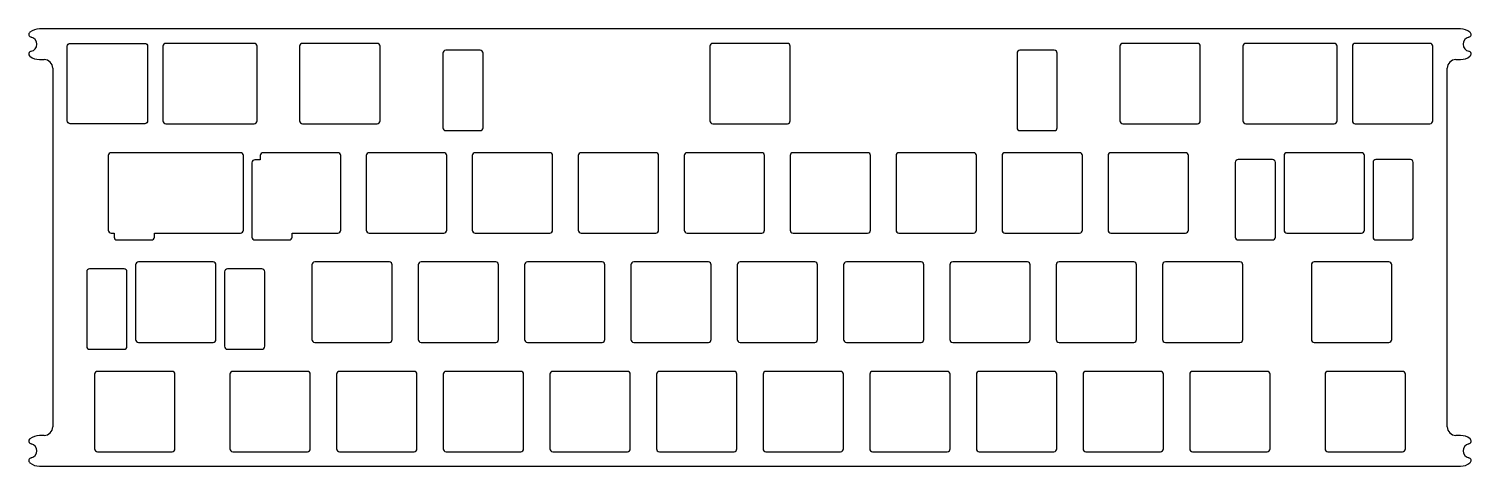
# Model space of a CAD drawing. Header units: millimetres. Extents: x -255 to -3, y 3 to 79.
import ezdxf

# ---------------------------------------------------------------- set-up
doc = ezdxf.new("R2010")
doc.units = ezdxf.units.MM
doc.layers.get('0').update_dxf_attribs({"linetype": 'CONTINUOUS'})

msp = doc.modelspace()

# ---------------------------------------------------------------- linework, layer by layer
for p, q in [((-5.18, 79.2), (-252.71, 79.2)), ((-252.71, 73.85), (-251.89, 73.85)), ((-6, 73.85), (-5.18, 73.85)), ((-250.39, 72.35), (-250.39, 9.85)), ((-7.5, 9.85), (-7.5, 72.35)), ((-251.89, 8.35), (-252.71, 8.35)), ((-5.18, 8.35), (-6, 8.35)), ((-252.71, 3), (-5.18, 3))]:
    msp.add_line(p, q)
for points in [[(-234.36, 76.67, -0.414214), (-233.86, 76.18), (-233.86, 63.17, -0.414214), (-234.36, 62.67), (-247.36, 62.67, -0.414214), (-247.86, 63.17), (-247.86, 76.18, -0.414214), (-247.36, 76.67)], [(-215.31, 76.67), (-230.69, 76.67, 0.414214), (-231.19, 76.18), (-231.19, 63.17, 0.414214), (-230.69, 62.67), (-215.31, 62.67, 0.414214), (-214.81, 63.17), (-214.81, 76.18, 0.414214)], [(-207.38, 76.18), (-207.38, 63.17, 0.414214), (-206.88, 62.67), (-193.88, 62.67, 0.414214), (-193.38, 63.17), (-193.38, 76.18, 0.414214), (-193.88, 76.67), (-206.88, 76.67, 0.414214)], [(-175.94, 75.47), (-181.94, 75.47, 0.414214), (-182.44, 74.97), (-182.44, 61.97, 0.414214), (-181.94, 61.47), (-175.94, 61.47, 0.414214), (-175.44, 61.97), (-175.44, 74.97, 0.414214)], [(-135.94, 76.18), (-135.94, 63.17, 0.414214), (-135.44, 62.67), (-122.44, 62.67, 0.414214), (-121.94, 63.17), (-121.94, 76.18, 0.414214), (-122.44, 76.67), (-135.44, 76.67, 0.414214)], [(-75.94, 75.47), (-81.94, 75.47, 0.414214), (-82.44, 74.97), (-82.44, 61.97, 0.414214), (-81.94, 61.47), (-75.94, 61.47, 0.414214), (-75.44, 61.97), (-75.44, 74.97, 0.414214)], [(-64.51, 76.18), (-64.51, 63.17, 0.414214), (-64.01, 62.67), (-51.01, 62.67, 0.414214), (-50.51, 63.17), (-50.51, 76.18, 0.414214), (-51.01, 76.67), (-64.01, 76.67, 0.414214)], [(-42.58, 62.67), (-27.19, 62.67, 0.414214), (-26.69, 63.17), (-26.69, 76.18, 0.414214), (-27.19, 76.67), (-42.58, 76.67, 0.414214), (-43.08, 76.18), (-43.08, 63.17, 0.414214)], [(-10.52, 76.67), (-23.52, 76.67, 0.414214), (-24.02, 76.18), (-24.02, 63.17, 0.414214), (-23.52, 62.67), (-10.52, 62.67, 0.414214), (-10.02, 63.17), (-10.02, 76.18, 0.414214)], [(-240.22, 43.62), (-239.69, 43.62), (-239.69, 42.92, 0.414214), (-239.19, 42.42), (-233.19, 42.42, 0.414214), (-232.69, 42.92), (-232.69, 43.62), (-217.69, 43.62, 0.414214), (-217.19, 44.12), (-217.19, 57.12, 0.414214), (-217.69, 57.62), (-240.22, 57.62, 0.414214), (-240.72, 57.12), (-240.72, 44.12, 0.414214)], [(-214.23, 57.12), (-214.23, 56.38), (-215.19, 56.38, 0.414214), (-215.69, 55.88), (-215.69, 42.92, 0.414214), (-215.19, 42.42), (-209.19, 42.42, 0.414214), (-208.69, 42.92), (-208.69, 43.62), (-200.73, 43.62, 0.414214), (-200.23, 44.12), (-200.23, 57.12, 0.414214), (-200.73, 57.62), (-213.73, 57.62, 0.414214)], [(-182.27, 57.62), (-195.27, 57.62, 0.414214), (-195.77, 57.12), (-195.77, 44.12, 0.414214), (-195.27, 43.62), (-182.27, 43.62, 0.414214), (-181.77, 44.12), (-181.77, 57.12, 0.414214)], [(-163.82, 57.62), (-176.82, 57.62, 0.414214), (-177.32, 57.12), (-177.32, 44.12, 0.414214), (-176.82, 43.62), (-163.82, 43.62, 0.414214), (-163.32, 44.12), (-163.32, 57.12, 0.414214)], [(-145.36, 57.62), (-158.36, 57.62, 0.414214), (-158.86, 57.12), (-158.86, 44.12, 0.414214), (-158.36, 43.62), (-145.36, 43.62, 0.414214), (-144.86, 44.12), (-144.86, 57.12, 0.414214)], [(-126.91, 57.62), (-139.91, 57.62, 0.414214), (-140.41, 57.12), (-140.41, 44.12, 0.414214), (-139.91, 43.62), (-126.91, 43.62, 0.414214), (-126.41, 44.12), (-126.41, 57.12, 0.414214)], [(-108.45, 57.62), (-121.45, 57.62, 0.414214), (-121.95, 57.12), (-121.95, 44.12, 0.414214), (-121.45, 43.62), (-108.45, 43.62, 0.414214), (-107.95, 44.12), (-107.95, 57.12, 0.414214)], [(-90, 57.62), (-103, 57.62, 0.414214), (-103.5, 57.12), (-103.5, 44.12, 0.414214), (-103, 43.62), (-90, 43.62, 0.414214), (-89.5, 44.12), (-89.5, 57.12, 0.414214)], [(-71.54, 57.62), (-84.54, 57.62, 0.414214), (-85.04, 57.12), (-85.04, 44.12, 0.414214), (-84.54, 43.62), (-71.54, 43.62, 0.414214), (-71.04, 44.12), (-71.04, 57.12, 0.414214)], [(-52.59, 44.12), (-52.59, 57.12, 0.414214), (-53.09, 57.62), (-66.09, 57.62, 0.414214), (-66.59, 57.12), (-66.59, 44.12, 0.414214), (-66.09, 43.62), (-53.09, 43.62, 0.414214)], [(-37.93, 56.42), (-43.93, 56.42, 0.414214), (-44.43, 55.93), (-44.43, 42.92, 0.414214), (-43.93, 42.42), (-37.93, 42.42, 0.414214), (-37.43, 42.92), (-37.43, 55.93, 0.414214)], [(-35.93, 57.12), (-35.93, 44.12, 0.414214), (-35.43, 43.62), (-22.43, 43.62, 0.414214), (-21.93, 44.12), (-21.93, 57.12, 0.414214), (-22.43, 57.62), (-35.43, 57.62, 0.414214)], [(-13.93, 56.42), (-19.93, 56.42, 0.414214), (-20.43, 55.93), (-20.43, 42.92, 0.414214), (-19.93, 42.42), (-13.93, 42.42, 0.414214), (-13.43, 42.92), (-13.43, 55.93, 0.414214)], [(-235.96, 38.08), (-235.96, 25.07, 0.414214), (-235.46, 24.57), (-222.46, 24.57, 0.414214), (-221.96, 25.07), (-221.96, 38.08, 0.414214), (-222.46, 38.58), (-235.46, 38.58, 0.414214)], [(-205.26, 38.08), (-205.26, 25.07, 0.414214), (-204.76, 24.57), (-191.76, 24.57, 0.414214), (-191.26, 25.07), (-191.26, 38.08, 0.414214), (-191.76, 38.58), (-204.76, 38.58, 0.414214)], [(-186.74, 38.08), (-186.74, 25.07, 0.414214), (-186.24, 24.57), (-173.24, 24.57, 0.414214), (-172.74, 25.07), (-172.74, 38.08, 0.414214), (-173.24, 38.58), (-186.24, 38.58, 0.414214)], [(-168.22, 38.08), (-168.22, 25.07, 0.414214), (-167.72, 24.57), (-154.72, 24.57, 0.414214), (-154.22, 25.07), (-154.22, 38.08, 0.414214), (-154.72, 38.58), (-167.72, 38.58, 0.414214)], [(-149.7, 38.08), (-149.7, 25.07, 0.414214), (-149.2, 24.57), (-136.2, 24.57, 0.414214), (-135.7, 25.07), (-135.7, 38.08, 0.414214), (-136.2, 38.58), (-149.2, 38.58, 0.414214)], [(-131.18, 38.08), (-131.18, 25.07, 0.414214), (-130.68, 24.57), (-117.68, 24.57, 0.414214), (-117.18, 25.07), (-117.18, 38.08, 0.414214), (-117.68, 38.58), (-130.68, 38.58, 0.414214)], [(-112.66, 38.08), (-112.66, 25.07, 0.414214), (-112.16, 24.57), (-99.16, 24.57, 0.414214), (-98.66, 25.07), (-98.66, 38.08, 0.414214), (-99.16, 38.58), (-112.16, 38.58, 0.414214)], [(-94.14, 38.08), (-94.14, 25.07, 0.414214), (-93.64, 24.57), (-80.64, 24.57, 0.414214), (-80.14, 25.07), (-80.14, 38.08, 0.414214), (-80.64, 38.58), (-93.64, 38.58, 0.414214)], [(-75.62, 38.08), (-75.62, 25.07, 0.414214), (-75.12, 24.57), (-62.12, 24.57, 0.414214), (-61.62, 25.07), (-61.62, 38.08, 0.414214), (-62.12, 38.58), (-75.12, 38.58, 0.414214)], [(-57.1, 38.08), (-57.1, 25.07, 0.414214), (-56.6, 24.57), (-43.6, 24.57, 0.414214), (-43.1, 25.07), (-43.1, 38.08, 0.414214), (-43.6, 38.58), (-56.6, 38.58, 0.414214)], [(-31.17, 38.08), (-31.17, 25.07, 0.414214), (-30.67, 24.57), (-17.67, 24.57, 0.414214), (-17.17, 25.07), (-17.17, 38.08, 0.414214), (-17.67, 38.58), (-30.67, 38.58, 0.414214)], [(-237.96, 37.38), (-243.96, 37.38, 0.414214), (-244.46, 36.88), (-244.46, 23.88, 0.414214), (-243.96, 23.37), (-237.96, 23.37, 0.414214), (-237.46, 23.88), (-237.46, 36.88, 0.414214)], [(-213.46, 23.88), (-213.46, 36.88, 0.414214), (-213.96, 37.38), (-219.96, 37.38, 0.414214), (-220.46, 36.88), (-220.46, 23.88, 0.414214), (-219.96, 23.37), (-213.96, 23.37, 0.414214)], [(-243.1, 19.03), (-243.1, 6.03, 0.414214), (-242.6, 5.52), (-229.6, 5.52, 0.414214), (-229.1, 6.03), (-229.1, 19.03, 0.414214), (-229.6, 19.52), (-242.6, 19.52, 0.414214)], [(-206.03, 19.52), (-219.03, 19.52, 0.414214), (-219.53, 19.03), (-219.53, 6.03, 0.414214), (-219.03, 5.52), (-206.03, 5.52, 0.414214), (-205.53, 6.03), (-205.53, 19.03, 0.414214)], [(-187.45, 19.52), (-200.45, 19.52, 0.414214), (-200.95, 19.03), (-200.95, 6.03, 0.414214), (-200.45, 5.52), (-187.45, 5.52, 0.414214), (-186.95, 6.03), (-186.95, 19.03, 0.414214)], [(-168.88, 19.52), (-181.88, 19.52, 0.414214), (-182.38, 19.03), (-182.38, 6.03, 0.414214), (-181.88, 5.52), (-168.88, 5.52, 0.414214), (-168.38, 6.03), (-168.38, 19.03, 0.414214)], [(-150.3, 19.52), (-163.3, 19.52, 0.414214), (-163.8, 19.03), (-163.8, 6.03, 0.414214), (-163.3, 5.52), (-150.3, 5.52, 0.414214), (-149.8, 6.03), (-149.8, 19.03, 0.414214)], [(-131.73, 19.52), (-144.73, 19.52, 0.414214), (-145.23, 19.03), (-145.23, 6.03, 0.414214), (-144.73, 5.52), (-131.73, 5.52, 0.414214), (-131.23, 6.03), (-131.23, 19.03, 0.414214)], [(-113.16, 19.52), (-126.16, 19.52, 0.414214), (-126.66, 19.03), (-126.66, 6.03, 0.414214), (-126.16, 5.52), (-113.16, 5.52, 0.414214), (-112.66, 6.03), (-112.66, 19.03, 0.414214)], [(-94.58, 19.52), (-107.58, 19.52, 0.414214), (-108.08, 19.03), (-108.08, 6.03, 0.414214), (-107.58, 5.52), (-94.58, 5.52, 0.414214), (-94.08, 6.03), (-94.08, 19.03, 0.414214)], [(-76.01, 19.52), (-89.01, 19.52, 0.414214), (-89.51, 19.03), (-89.51, 6.03, 0.414214), (-89.01, 5.52), (-76.01, 5.52, 0.414214), (-75.51, 6.03), (-75.51, 19.03, 0.414214)], [(-57.44, 19.52), (-70.44, 19.52, 0.414214), (-70.94, 19.03), (-70.94, 6.03, 0.414214), (-70.44, 5.52), (-57.44, 5.52, 0.414214), (-56.94, 6.03), (-56.94, 19.03, 0.414214)], [(-38.36, 6.03), (-38.36, 19.03, 0.414214), (-38.86, 19.52), (-51.86, 19.52, 0.414214), (-52.36, 19.03), (-52.36, 6.03, 0.414214), (-51.86, 5.52), (-38.86, 5.52, 0.414214)], [(-28.79, 19.03), (-28.79, 6.03, 0.414214), (-28.29, 5.52), (-15.29, 5.52, 0.414214), (-14.79, 6.03), (-14.79, 19.03, 0.414214), (-15.29, 19.52), (-28.29, 19.52, 0.414214)]]:
    msp.add_lwpolyline(points, format="xyb", close=True)
for centre, radius, start, end in [((-254.05, 78.24), 0.5, 127.8792, 258.8119), ((-252.71, 76.52), 2.68, 90, 127.8792), ((-5.18, 76.52), 2.67, 52.1208, 90), ((-3.84, 78.24), 0.5, -78.8119, 52.1208), ((-254.39, 76.52), 1.25, -78.8119, 78.8119), ((-3.5, 76.52), 1.25, 101.1881, 258.8119), ((-254.05, 74.81), 0.5, 101.1881, 232.1208), ((-252.71, 76.52), 2.67, 232.1208, 270), ((-251.89, 72.35), 1.5, 0, 90), ((-6, 72.35), 1.5, 90, 180), ((-5.18, 76.52), 2.67, 270, 307.8792), ((-3.84, 74.81), 0.5, -52.1208, 78.8119), ((-254.05, 7.39), 0.5, 127.8792, 258.8119), ((-252.71, 5.67), 2.67, 90, 127.8792), ((-251.89, 9.85), 1.5, 270, 360), ((-6, 9.85), 1.5, 180, 270), ((-5.18, 5.67), 2.68, 52.1208, 90), ((-3.84, 7.39), 0.5, -78.8119, 52.1208), ((-254.39, 5.67), 1.25, -78.8119, 78.8119), ((-3.5, 5.67), 1.25, 101.1881, 258.8119), ((-254.05, 3.96), 0.5, 101.1881, 232.1208), ((-252.71, 5.67), 2.67, 232.1208, 270), ((-5.18, 5.67), 2.67, 270, 307.8792), ((-3.84, 3.96), 0.5, -52.1208, 78.8119)]:
    msp.add_arc(centre, radius, start, end)

doc.saveas('drawing.dxf')
